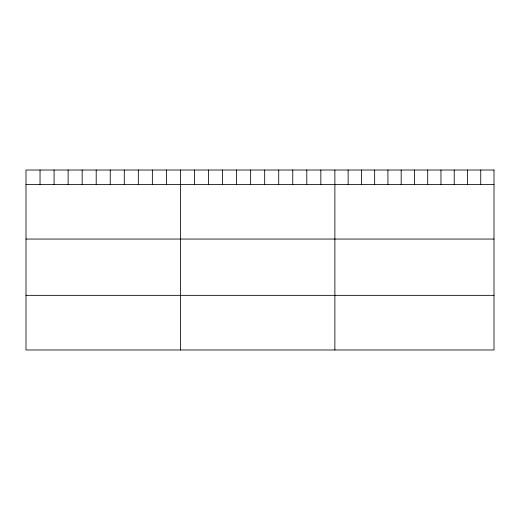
<?xml version="1.0" encoding="UTF-8"?>
<svg xmlns="http://www.w3.org/2000/svg" width="520" height="520" viewBox="0 0 520 520"><rect width="100%" height="100%" fill="white"/><g stroke="black" fill="none" stroke-linecap="round" stroke-linejoin="round"><path stroke-width="0.78" d="M26 184.411L494 184.411M26 239.05L494 239.05M26 295.347L494 295.347M480.74 170.02L480.74 184.411M467.48 170.02L467.48 184.411M454.22 170.02L454.22 184.411M440.96 170.02L440.96 184.411M427.7 170.02L427.7 184.411M414.44 170.02L414.44 184.411M401.18 170.02L401.18 184.411M387.92 170.02L387.92 184.411M374.66 170.02L374.66 184.411M361.4 170.02L361.4 184.411M348.14 170.02L348.14 184.411M334.88 170.02L334.88 349.979M320.84 170.02L320.84 184.411M306.8 170.02L306.8 184.411M292.76 170.02L292.76 184.411M278.72 170.02L278.72 184.411M264.68 170.02L264.68 184.411M250.64 170.02L250.64 184.411M236.6 170.02L236.6 184.411M222.56 170.02L222.56 184.411M208.52 170.02L208.52 184.411M194.48 170.02L194.48 184.411M180.44 170.02L180.44 349.979M166.4 170.02L166.4 184.411M152.36 170.02L152.36 184.411M138.32 170.02L138.32 184.411M124.28 170.02L124.28 184.411M110.24 170.02L110.24 184.411M96.2 170.02L96.2 184.411M82.16 170.02L82.16 184.411M68.12 170.02L68.12 184.411M54.08 170.02L54.08 184.411M40.04 170.02L40.04 184.411M494 170.02L26 170.02L26 349.979L494 349.979L494 170.02"/></g></svg>
